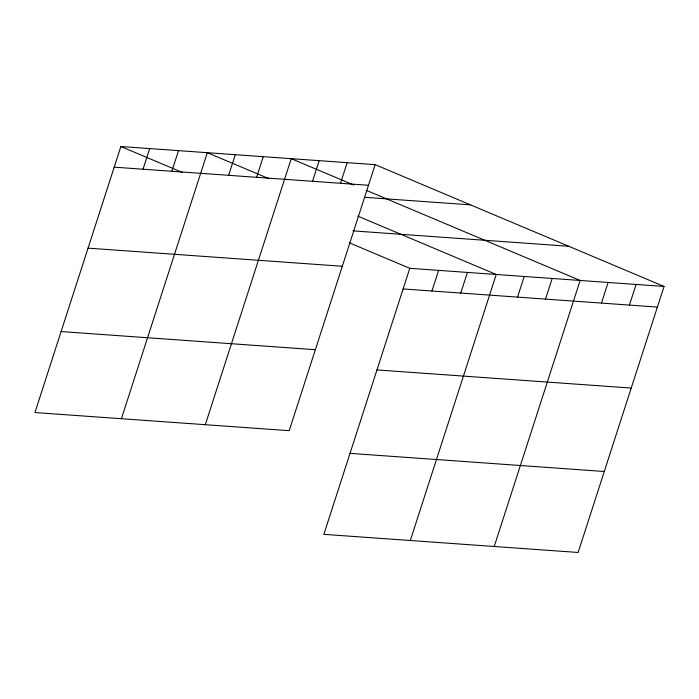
<?xml version="1.0" encoding="UTF-8"?>
<svg xmlns="http://www.w3.org/2000/svg" width="699" height="699" viewBox="0 0 699 699"><rect width="100%" height="100%" fill="white"/><g stroke="black" fill="none" stroke-linecap="round" stroke-linejoin="round"><path stroke-width="1.05" d="M375.136 164.658L120.875 146.528L34.95 412.55L289.211 430.68L375.136 164.658L664.05 286.45L578.125 552.472L323.864 534.342L409.789 268.32L664.05 286.45M143.024 169.219L149.691 148.581M171.84 171.272L178.507 150.643M121.399 418.718L207.323 152.697L268.897 178.647M228.625 175.318L235.292 154.689M256.594 177.31L263.261 156.681M205.305 424.695L291.23 158.673L353.799 185.052M312.532 181.303L319.198 160.674M340.5 183.295L347.167 162.666M431.938 291.002L438.605 270.373M460.755 293.056L467.421 272.427M410.313 540.502L496.238 274.48L357.792 216.122M517.54 297.11L524.206 276.481M545.508 299.102L552.175 278.473M494.219 546.487L580.144 280.465L366.704 190.495M601.446 303.086L608.113 282.457M629.415 305.087L636.081 284.449M114.208 167.157L368.469 185.287M365.053 197.336L470.479 204.851M352.873 230.871L568.706 246.258M88.057 248.136L342.318 266.267M403.122 288.949L657.383 307.079M61.101 331.571L315.363 349.701M376.971 369.928L631.232 388.059M350.024 453.363L604.286 471.493M120.875 146.528L182.448 172.487M349.203 242.78L409.789 268.32"/></g></svg>
